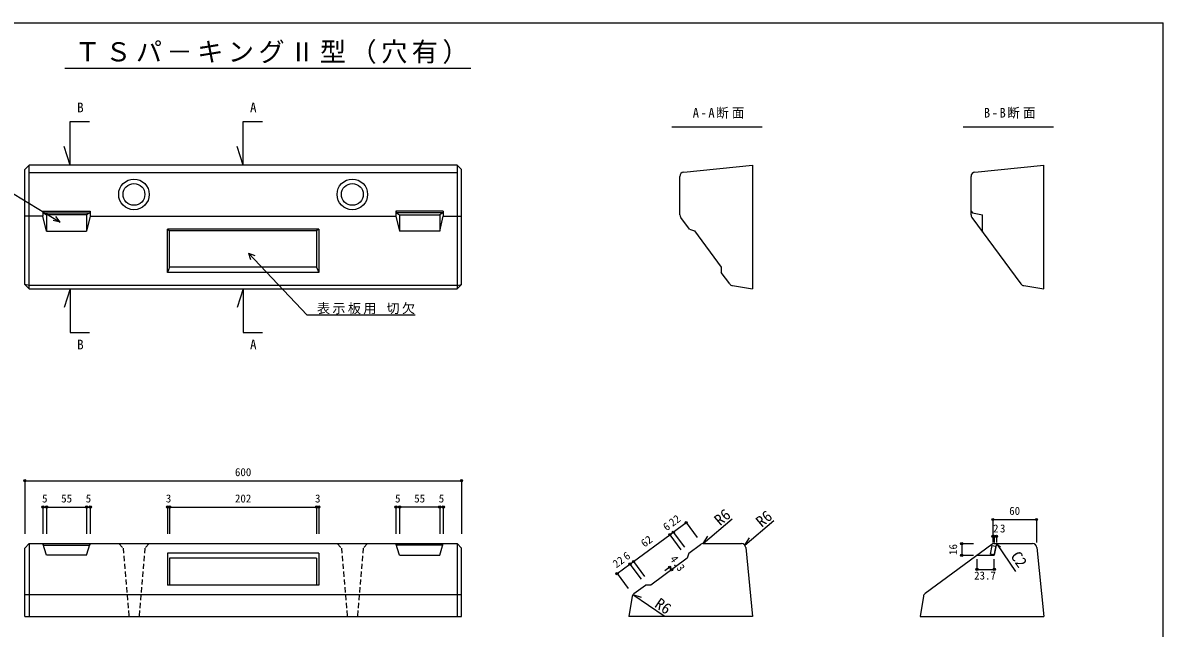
# Model space of a CAD drawing. Units: millimetres at full size, sheet at 1:6. Extents: x -1175 to 1177, y -825 to 795.
# Drawn here: x -390 to 1177, y -37 to 795 of the extents above; entities that cross this region are included whole.
import ezdxf
from ezdxf.enums import TextEntityAlignment as Align

# ---------------------------------------------------------------- set-up
doc = ezdxf.new("R2010")
doc.units = ezdxf.units.MM
doc.header["$LTSCALE"] = 6
doc.header["$PDMODE"] = 32
doc.header["$PDSIZE"] = 3
doc.linetypes.add('DASHED1', pattern=[1.8, 1.2, -0.6])
for name, color, linetype in [('0-1', 3, 'Continuous'), ('0-2', 7, 'Continuous'), ('0-3', 7, 'Continuous'), ('F-0', 2, 'Continuous')]:
    doc.layers.add(name, color=color, linetype=linetype)
doc.styles.add('ＭＳ ゴシック', font='')
doc.styles.get('ＭＳ ゴシック').set_extended_font_data('MS Gothic')

msp = doc.modelspace()

# ---------------------------------------------------------------- linework, layer by layer
at = {"layer": '0-1'}
for p, q in [((-381.518, 598.916), (-387.518, 592.916)), ((-381.518, 428.916), (-381.518, 598.916)), ((206.482, 598.916), (-381.518, 598.916)), ((206.482, 598.916), (206.482, 428.916)), ((206.482, 598.916), (212.482, 592.916)), ((517.885, 589.456), (612.482, 598.916)), ((612.482, 598.916), (612.482, 428.916)), ((917.885, 589.456), (1012.482, 598.916)), ((1012.482, 428.916), (1012.482, 598.916)), ((-387.518, 434.916), (-387.518, 592.916)), ((-381.518, 588.916), (206.482, 588.916)), ((212.482, 434.916), (212.482, 592.916)), ((512.482, 530.888), (512.482, 583.486)), ((912.482, 530.888), (912.482, 583.486)), ((-362.518, 535.916), (-297.518, 535.916)), ((-362.518, 535.916), (-362.518, 528.916)), ((-361.903, 533.548), (-298.132, 533.548)), ((-297.518, 535.916), (-297.518, 528.916)), ((122.482, 535.916), (122.482, 528.916)), ((187.482, 535.916), (122.482, 535.916)), ((186.868, 533.548), (123.097, 533.548)), ((187.482, 535.916), (187.482, 528.916)), ((912.482, 535.916), (914.448, 533.548)), ((914.448, 533.548), (928.482, 530.916)), ((-362.518, 528.916), (-387.518, 528.916)), ((-357.518, 508.559), (-362.518, 528.916)), ((-302.518, 530.916), (-302.518, 508.559)), ((-297.518, 528.916), (-302.518, 508.559)), ((-297.518, 528.916), (122.482, 528.916)), ((122.482, 528.916), (127.482, 508.559)), ((127.482, 530.916), (127.482, 508.559)), ((182.482, 508.559), (187.482, 528.916)), ((187.482, 528.916), (212.482, 528.916)), ((525.534, 511.203), (513.652, 527.329)), ((913.652, 527.329), (981.039, 435.875)), ((928.482, 507.202), (928.482, 530.916)), ((-357.518, 508.559), (-302.518, 508.559)), ((-191.518, 451.629), (-191.518, 511.203)), ((16.482, 511.203), (-191.518, 511.203)), ((-191.518, 511.203), (-188.518, 508.924)), ((-188.518, 459.01), (-188.518, 508.924)), ((13.482, 508.924), (-188.518, 508.924)), ((16.482, 511.203), (13.482, 508.924)), ((182.482, 508.559), (127.482, 508.559)), ((525.534, 511.203), (532.555, 508.924)), ((532.555, 508.924), (569.333, 459.01)), ((-188.518, 459.01), (-191.518, 451.629)), ((13.482, 459.01), (16.482, 451.629)), ((569.333, 459.01), (569.431, 451.629)), ((581.039, 435.875), (569.431, 451.629)), ((-387.518, 434.916), (-381.518, 428.916)), ((-381.518, 433.916), (-387.518, 434.916)), ((206.482, 433.916), (-381.518, 433.916)), ((-381.518, 428.916), (206.482, 428.916)), ((212.482, 434.916), (206.482, 428.916)), ((206.482, 433.916), (212.482, 434.916)), ((584.883, 433.516), (612.482, 428.916)), ((984.883, 433.516), (1012.482, 428.916)), ((-387.518, 72.916), (-381.518, 78.916)), ((-381.518, 78.916), (-381.518, -21.084)), ((-381.518, 78.916), (206.482, 78.916)), ((-361.893, 76.916), (-361.893, 78.916)), ((-302.518, 62.916), (-297.518, 78.916)), ((-298.132, 78.916), (-298.132, 76.916)), ((127.482, 62.916), (122.482, 78.916)), ((123.097, 78.916), (123.097, 76.916)), ((186.857, 76.916), (186.857, 78.916)), ((212.482, 72.916), (206.482, 78.916)), ((206.482, 78.916), (206.482, -21.084)), ((544.454, 78.916), (597.053, 78.916)), ((944.454, 78.916), (997.053, 78.916)), ((949.482, 78.916), (947.114, 76.95)), ((-387.518, -21.084), (-387.518, 72.916)), ((-361.893, 76.916), (-298.132, 76.916)), ((186.857, 76.916), (123.097, 76.916)), ((212.482, -21.084), (212.482, 72.916)), ((524.77, 65.865), (522.49, 58.844)), ((524.77, 65.865), (540.895, 77.747)), ((603.023, 73.513), (612.482, -21.084)), ((940.895, 77.747), (849.442, 10.36)), ((920.768, 62.916), (944.482, 62.916)), ((946.387, 75.786), (943.991, 63.008)), ((943.991, 63.008), (944.482, 62.916)), ((947.114, 76.95), (944.482, 62.916)), ((944.482, 62.916), (946.878, 75.694)), ((946.387, 75.786), (946.878, 75.694)), ((1003.023, 73.513), (1012.482, -21.084)), ((13.482, 58.844), (-188.518, 58.844)), ((-188.518, 58.844), (-188.518, 22.065)), ((522.49, 58.844), (472.576, 22.065)), ((449.442, 10.36), (465.195, 21.968)), ((472.576, 22.065), (465.195, 21.968)), ((-387.518, 8.916), (212.482, 8.916)), ((447.082, 6.516), (442.482, -21.084)), ((847.082, 6.516), (842.482, -21.084)), ((-387.518, -21.084), (212.482, -21.084)), ((612.482, -21.084), (442.482, -21.084)), ((842.482, -21.084), (1012.482, -21.084))]:
    msp.add_line(p, q, dxfattribs=at)
at = {"layer": '0-1', "linetype": 'DASHED1'}
for p, q in [((-252.518, 72.916), (-244.518, -21.084)), ((-222.518, 72.916), (-230.518, -21.084)), ((47.482, 72.916), (55.482, -21.084)), ((77.482, 72.916), (69.482, -21.084))]:
    msp.add_line(p, q, dxfattribs=at)
at = {"layer": '0-1'}
for points in [[(-362.518, 535.916), (-361.903, 533.548), (-357.518, 530.916)], [(-297.518, 535.916), (-298.132, 533.548), (-302.518, 530.916)], [(122.482, 535.916), (123.097, 533.548), (127.482, 530.916)], [(187.482, 535.916), (186.868, 533.548), (182.482, 530.916)], [(-302.518, 530.916), (-357.518, 530.916), (-357.518, 508.559)], [(127.482, 530.916), (182.482, 530.916), (182.482, 508.559)], [(16.482, 511.203), (16.482, 451.629), (-191.518, 451.629)], [(13.482, 508.924), (13.482, 459.01), (-188.518, 459.01)], [(-302.518, 62.916), (-357.518, 62.916), (-362.518, 78.916)], [(127.482, 62.916), (182.482, 62.916), (187.482, 78.916)], [(16.482, 65.865), (-191.518, 65.865), (-191.518, 21.968)], [(16.482, 65.865), (16.482, 21.968), (-191.518, 21.968)], [(944.083, 63.5), (939.169, 64.421), (941.38, 76.216), (946.295, 75.294)], [(13.482, 58.844), (13.482, 22.065), (-188.518, 22.065)]]:
    msp.add_lwpolyline(points, dxfattribs=at)
for centre, start, end in [((518.482, 583.486), 95.71059, 180), ((918.482, 583.486), 95.71059, 180), ((518.482, 530.888), 180, 216.38435), ((918.482, 530.888), 180, 216.38435), ((585.869, 439.434), 216.38435, 260.53768), ((985.869, 439.434), 216.38435, 260.53768), ((544.454, 72.916), 90, 126.38435), ((597.053, 72.916), 5.71059, 90), ((944.454, 72.916), 90, 126.38435), ((997.053, 72.916), 5.71059, 90), ((453.001, 5.529), 126.38435, 170.53768), ((853.001, 5.529), 126.38435, 170.53768)]:
    msp.add_arc(centre, 6, start, end, dxfattribs=at)
at = {"layer": '0-2', "color": 2}
for p, q in [((-332.401, 732.385), (225.514, 732.385)), ((501.496, 651.682), (625.597, 651.682)), ((901.496, 651.682), (1025.597, 651.682))]:
    msp.add_line(p, q, dxfattribs=at)
at = {"layer": '0-2'}
for p, q in [((-325.018, 598.916), (-333.278, 624.527)), ((-87.518, 598.916), (-95.778, 624.527)), ((-338.695, 520.965), (-348.341, 523.056)), ((-338.695, 520.965), (-345.03, 528.533)), ((-80.197, 478.243), (-77.354, 469.227)), ((-325.018, 428.916), (-333.278, 403.305)), ((-87.518, 428.916), (-95.778, 403.305)), ((-387.518, 165.409), (212.482, 165.409)), ((-387.518, 165.409), (-387.518, 92.204)), ((212.482, 165.409), (212.482, 92.204)), ((544.454, 78.916), (584.339, 113.043)), ((601.611, 76.817), (641.497, 110.944)), ((942.482, 112.18), (1002.482, 112.18)), ((942.482, 112.18), (942.482, 80.678)), ((1002.482, 112.18), (1002.482, 80.678)), ((498.666, 91.176), (503.496, 94.735)), ((503.496, 94.735), (521.209, 107.787)), ((503.496, 94.735), (518.693, 74.111)), ((521.209, 107.787), (536.406, 87.163)), ((448.752, 54.398), (498.666, 91.176)), ((498.666, 91.176), (513.863, 70.552)), ((544.454, 78.916), (550.964, 88.993)), ((601.611, 76.817), (608.121, 86.894)), ((899.687, 78.916), (899.687, 62.916)), ((899.687, 78.916), (915.721, 78.916)), ((942.482, 89.009), (944.482, 89.009)), ((942.482, 89.009), (942.482, 80.678)), ((944.482, 89.009), (944.482, 80.678)), ((944.482, 89.009), (947.482, 89.009)), ((947.482, 89.009), (947.482, 80.678)), ((899.687, 62.916), (915.721, 62.916)), ((948.26, 77.902), (973.688, 40.738)), ((948.26, 77.902), (953.047, 74.613)), ((426.209, 37.787), (443.922, 50.839)), ((443.922, 50.839), (448.752, 54.398)), ((443.922, 50.839), (459.119, 30.214)), ((448.752, 54.398), (463.949, 33.774)), ((920.768, 43.565), (920.768, 57.44)), ((944.482, 43.565), (944.482, 57.44)), ((426.209, 37.787), (441.406, 17.163)), ((498.549, 46.544), (491.794, 41.567)), ((501.1, 43.082), (494.345, 38.105)), ((501.1, 43.082), (498.549, 46.544)), ((920.768, 43.565), (944.482, 43.565)), ((448.013, 8.865), (490.844, -20.516)), ((448.013, 8.865), (459.432, 5.185))]:
    msp.add_line(p, q, dxfattribs=at)
for points in [[(-325.018, 598.916), (-325.018, 658.879), (-298.479, 658.879)], [(-87.518, 598.916), (-87.518, 658.879), (-60.979, 658.879)], [(-600.417, 565.784), (-412.84, 565.784), (-338.695, 520.965)], [(148.841, 393.045), (0.575, 393.045), (-80.197, 478.243), (-71.346, 474.924)], [(-325.018, 428.916), (-325.018, 368.953), (-298.479, 368.953)], [(-87.518, 428.916), (-87.518, 368.953), (-60.979, 368.953)]]:
    msp.add_lwpolyline(points, dxfattribs=at)
for p in [(-387.518, 165.409), (212.482, 165.409), (942.482, 112.18), (1002.482, 112.18), (503.496, 94.735), (521.209, 107.787), (498.666, 91.176), (899.687, 78.916), (942.482, 89.009), (944.482, 89.009), (947.482, 89.009), (899.687, 62.916), (443.922, 50.839), (448.752, 54.398), (498.549, 46.544), (426.209, 37.787), (501.1, 43.082), (920.768, 43.565), (944.482, 43.565)]:
    msp.add_point(p, dxfattribs=at)
at = {"layer": '0-3'}
for p, q in [((-362.518, 129.201), (-357.518, 129.201)), ((-362.518, 129.201), (-362.518, 92.204)), ((-357.518, 129.201), (-357.518, 92.204)), ((-357.518, 129.201), (-302.518, 129.201)), ((-302.518, 129.201), (-302.518, 92.204)), ((-302.518, 129.201), (-297.518, 129.201)), ((-297.518, 129.201), (-297.518, 92.204)), ((-191.518, 129.201), (-188.518, 129.201)), ((-191.518, 129.201), (-191.518, 92.204)), ((-188.518, 129.201), (-188.518, 92.204)), ((-188.518, 129.201), (13.482, 129.201)), ((13.482, 129.201), (13.482, 92.204)), ((13.482, 129.201), (16.482, 129.201)), ((16.482, 129.201), (16.482, 92.204)), ((127.482, 129.201), (122.482, 129.201)), ((122.482, 129.201), (122.482, 92.204)), ((182.482, 129.201), (127.482, 129.201)), ((127.482, 129.201), (127.482, 92.204)), ((187.482, 129.201), (182.482, 129.201)), ((182.482, 129.201), (182.482, 92.204)), ((187.482, 129.201), (187.482, 92.204))]:
    msp.add_line(p, q, dxfattribs=at)
at = {"layer": '0-3', "color": 3, "linetype": 'DASHED1'}
for p, q in [((-258.518, 78.916), (-252.518, 72.916)), ((-216.518, 78.916), (-222.518, 72.916)), ((41.482, 78.916), (47.482, 72.916)), ((83.482, 78.916), (77.482, 72.916))]:
    msp.add_line(p, q, dxfattribs=at)
at = {"layer": '0-3', "color": 3}
for centre, radius in [((-237.518, 558.916), 21), ((62.482, 558.916), 21), ((-237.518, 558.916), 15), ((62.482, 558.916), 15)]:
    msp.add_circle(centre, radius, dxfattribs=at)
at = {"layer": '0-3'}
for p in [(-362.518, 129.201), (-357.518, 129.201), (-302.518, 129.201), (-297.518, 129.201), (-191.518, 129.201), (-188.518, 129.201), (13.482, 129.201), (16.482, 129.201), (122.482, 129.201), (127.482, 129.201), (182.482, 129.201), (187.482, 129.201)]:
    msp.add_point(p, dxfattribs=at)
at = {"layer": 'F-0'}
msp.add_line((1176.529, -825.251), (1176.529, 794.749), dxfattribs=at)
msp.add_lwpolyline([(-1175.471, -825.251), (-1175.471, 794.749), (1176.529, 794.749)], dxfattribs=at)

# ---------------------------------------------------------------- texts
at = {"layer": '0-2', "style": 'ＭＳ ゴシック'}
for s, p in [('B', (-315.598, 667.797)), ('A', (-78.098, 667.797)), ('B', (-315.598, 342.035)), ('A', (-78.098, 342.035))]:
    msp.add_text(s, height=13.2, dxfattribs=at).set_placement(p, align=Align.BOTTOM_LEFT)
at = {"layer": '0-2', "color": 4, "style": 'ＭＳ ゴシック'}
for s, p in [('600', (-98.768, 168.409)), ('60', (964.982, 115.18)), ('2', (942.807, 90.985)), ('3', (952.307, 90.985)), ('23.7', (916.746, 26.286))]:
    msp.add_text(s, height=11, dxfattribs=at).set_placement(p, align=Align.BOTTOM_LEFT)
at = {"layer": '0-2', "style": 'ＭＳ ゴシック'}
for s, rotation, p in [('R6', 40.551, (570.85, 99.198)), ('R6', 40.551, (628.008, 97.099)), ('C2', 304.38, (962.403, 59.116)), ('R6', 325.551, (473.98, -11.07))]:
    msp.add_text(s, height=15.4, rotation=rotation, dxfattribs=at).set_placement(p, align=Align.BOTTOM_LEFT)
at = {"layer": '0-2', "color": 4, "style": 'ＭＳ ゴシック'}
for s, rotation, p in [('22', 36.384, (504.535, 99.227)), ('6', 36.384, (496.283, 93.147)), ('62', 36.384, (465.892, 70.753)), ('6', 36.384, (441.539, 52.809)), ('16', 90, (896.687, 63.416)), ('22', 36.384, (427.248, 42.279)), ('4.3', 306.384, (495.566, 55.65))]:
    msp.add_text(s, height=11, rotation=rotation, dxfattribs=at).set_placement(p, align=Align.BOTTOM_LEFT)
at = {"layer": '0-2', "color": 3, "insert": (-319.163, 738.238), "char_height": 26.39, "attachment_point": 7, "style": 'ＭＳ ゴシック'}
msp.add_mtext('\\T1.17;ＴＳパ－キングⅡ型（穴有）', dxfattribs=at)
at = {"layer": '0-2', "char_height": 13.2, "attachment_point": 7, "style": 'ＭＳ ゴシック'}
for s, insert in [('\\T1.26;\\W0.95;A-A断面', (530.196, 662.956)), ('\\T1.26;\\W0.95;B-B断面', (930.196, 662.956)), ('\\T1.18;表示板用\\~切欠', (13.852, 394.152))]:
    msp.add_mtext(s, dxfattribs=dict(at, insert=insert))
at = {"layer": '0-3', "color": 4, "style": 'ＭＳ ゴシック'}
for s, p in [('5', (-363.768, 132.201)), ('55', (-337.518, 132.201)), ('5', (-303.768, 132.201)), ('3', (-193.768, 132.201)), ('202', (-98.768, 132.201)), ('3', (11.232, 132.201)), ('5', (121.232, 132.201)), ('55', (147.482, 132.201)), ('5', (181.232, 132.201))]:
    msp.add_text(s, height=11, dxfattribs=at).set_placement(p, align=Align.BOTTOM_LEFT)

doc.saveas('drawing.dxf')
